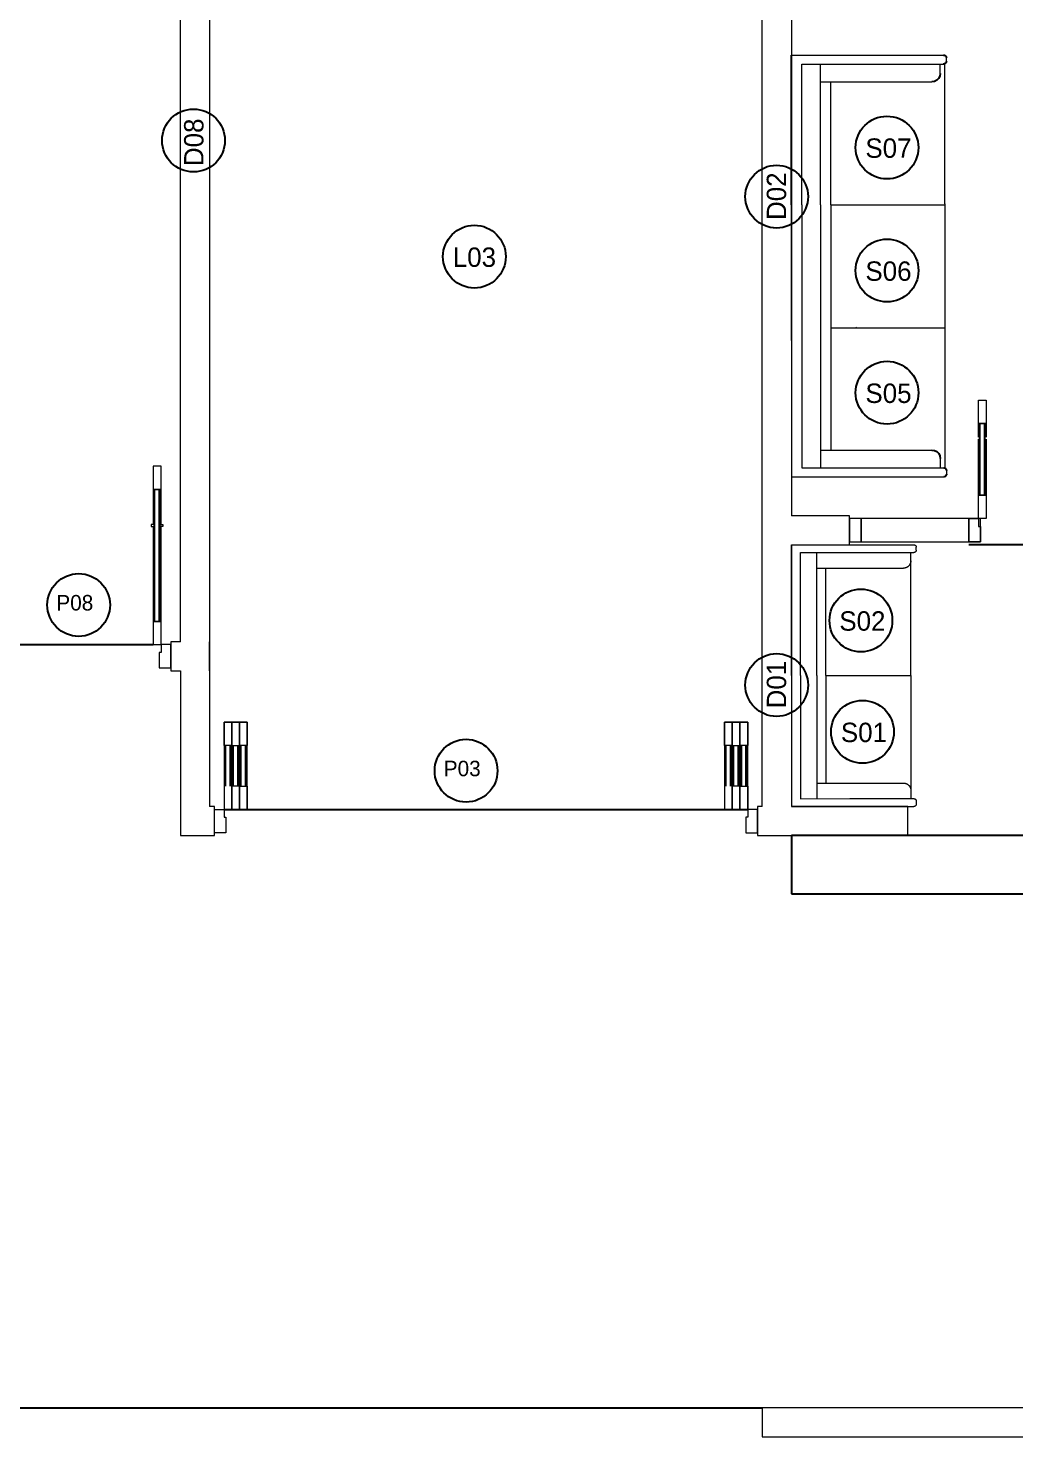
# Model space of a CAD drawing. Header units: metres. Extents: x 0 to 2861, y -1 to 1496.
# Drawn here: x 4.68 to 9.76, y 0 to 7.26 of the extents above; entities that cross this region are included whole.
import ezdxf

# ---------------------------------------------------------------- set-up
doc = ezdxf.new("R2010")
doc.units = ezdxf.units.M
for name, color, linetype in [('ARS-FURNITURE', 252, 'Continuous'), ('ARS-LANTAI', 2, 'Continuous'), ('Default', 18, 'Continuous'), ('FURNITURE', 251, 'Continuous'), ('TEKS', 7, 'Continuous')]:
    doc.layers.add(name, color=color, linetype=linetype)
doc.layers.add('ARS-KUSEN', color=25, linetype='Continuous', lineweight=9)
doc.layers.add('ARS_DINDING', color=1, linetype='Continuous', lineweight=15)

# ---------------------------------------------------------------- blocks, each defined once
blk = doc.blocks.new('SOFA 2')
at = {"layer": 'FURNITURE', "lineweight": 13}
for points in [[(-113.57, -35.89), (-113.56, 1.78)], [(-112.11, 3.22), (-112.16, 3.22), (-112.21, 3.22), (-112.26, 3.22), (-112.31, 3.21), (-112.36, 3.2), (-112.41, 3.19), (-112.46, 3.18), (-112.5, 3.17), (-112.55, 3.16), (-112.6, 3.14), (-112.64, 3.12), (-112.69, 3.11), (-112.73, 3.08), (-112.78, 3.06), (-112.82, 3.04), (-112.87, 3.01), (-112.91, 2.99), (-112.95, 2.96), (-112.99, 2.93), (-113.03, 2.9), (-113.06, 2.87), (-113.1, 2.84), (-113.14, 2.8), (-113.17, 2.77), (-113.2, 2.73), (-113.23, 2.69), (-113.27, 2.65), (-113.29, 2.61), (-113.32, 2.57), (-113.35, 2.53), (-113.37, 2.49), (-113.4, 2.45), (-113.42, 2.4), (-113.44, 2.36), (-113.46, 2.31), (-113.48, 2.26), (-113.49, 2.22), (-113.51, 2.17), (-113.52, 2.12), (-113.53, 2.07), (-113.54, 2.03), (-113.55, 1.98), (-113.55, 1.93), (-113.56, 1.88), (-113.56, 1.83), (-113.56, 1.78)], [(-110.36, 3.22), (-112.11, 3.22)], [(-108.91, 1.78), (-108.91, 1.83), (-108.92, 1.88), (-108.92, 1.93), (-108.93, 1.98), (-108.93, 2.03), (-108.94, 2.07), (-108.95, 2.12), (-108.97, 2.17), (-108.98, 2.22), (-109, 2.26), (-109.01, 2.31), (-109.03, 2.36), (-109.05, 2.4), (-109.07, 2.44), (-109.1, 2.49), (-109.12, 2.53), (-109.15, 2.57), (-109.18, 2.61), (-109.21, 2.65), (-109.24, 2.69), (-109.27, 2.73), (-109.3, 2.77), (-109.34, 2.8), (-109.37, 2.84), (-109.41, 2.87), (-109.45, 2.9), (-109.48, 2.93), (-109.52, 2.96), (-109.56, 2.99), (-109.61, 3.01), (-109.65, 3.04), (-109.69, 3.06), (-109.74, 3.08), (-109.78, 3.1), (-109.83, 3.12), (-109.87, 3.14), (-109.92, 3.16), (-109.97, 3.17), (-110.01, 3.18), (-110.06, 3.19), (-110.11, 3.2), (-110.16, 3.21), (-110.21, 3.22), (-110.26, 3.22), (-110.31, 3.22), (-110.36, 3.22)], [(-108.92, -35.89), (-108.91, 1.78)], [(-36.3, 0.01), (-108.91, 0.03)], [(-99.72, -4.31), (-99.72, -4.16), (-99.73, -4.01), (-99.74, -3.86), (-99.76, -3.72), (-99.78, -3.57), (-99.81, -3.42), (-99.84, -3.28), (-99.88, -3.14), (-99.92, -3), (-99.97, -2.86), (-100.02, -2.72), (-100.08, -2.58), (-100.14, -2.45), (-100.2, -2.31), (-100.27, -2.18), (-100.35, -2.06), (-100.43, -1.93), (-100.51, -1.81), (-100.6, -1.69), (-100.69, -1.57), (-100.78, -1.46), (-100.88, -1.35), (-100.99, -1.24), (-101.09, -1.14), (-101.2, -1.04), (-101.32, -0.95), (-101.43, -0.85), (-101.55, -0.77), (-101.67, -0.68), (-101.8, -0.6), (-101.93, -0.53), (-102.06, -0.46), (-102.19, -0.39), (-102.32, -0.33), (-102.46, -0.28), (-102.6, -0.22), (-102.74, -0.18), (-102.88, -0.13), (-103.02, -0.1), (-103.17, -0.06), (-103.31, -0.04), (-103.46, -0.01), (-103.61, 0), (-103.75, 0.02), (-103.9, 0.02), (-104.05, 0.03)], [(-36.31, -35.91), (-36.3, 0.01)], [(-36.3, 0.01), (36.3, -0.01)], [(37.75, 3.19), (37.7, 3.19), (37.65, 3.18), (37.6, 3.18), (37.55, 3.17), (37.5, 3.17), (37.46, 3.16), (37.41, 3.14), (37.36, 3.13), (37.31, 3.12), (37.27, 3.1), (37.22, 3.09), (37.17, 3.07), (37.13, 3.05), (37.08, 3.02), (37.04, 3), (37, 2.98), (36.96, 2.95), (36.92, 2.92), (36.88, 2.89), (36.84, 2.86), (36.8, 2.83), (36.76, 2.8), (36.73, 2.76), (36.69, 2.73), (36.66, 2.69), (36.63, 2.65), (36.6, 2.61), (36.57, 2.58), (36.54, 2.53), (36.52, 2.49), (36.49, 2.45), (36.47, 2.41), (36.44, 2.36), (36.42, 2.32), (36.41, 2.27), (36.39, 2.23), (36.37, 2.18), (36.36, 2.13), (36.35, 2.08), (36.34, 2.04), (36.33, 1.99), (36.32, 1.94), (36.31, 1.89), (36.31, 1.84), (36.31, 1.79), (36.3, 1.74)], [(36.3, -35.93), (36.3, 1.74)], [(37.75, 3.19), (39.51, 3.19)], [(40.95, 1.74), (40.95, 1.79), (40.95, 1.84), (40.94, 1.89), (40.94, 1.94), (40.93, 1.99), (40.92, 2.04), (40.91, 2.08), (40.9, 2.13), (40.88, 2.18), (40.87, 2.22), (40.85, 2.27), (40.83, 2.32), (40.81, 2.36), (40.79, 2.41), (40.77, 2.45), (40.74, 2.49), (40.71, 2.53), (40.69, 2.57), (40.66, 2.61), (40.63, 2.65), (40.6, 2.69), (40.56, 2.73), (40.53, 2.76), (40.49, 2.8), (40.46, 2.83), (40.42, 2.86), (40.38, 2.89), (40.34, 2.92), (40.3, 2.95), (40.26, 2.98), (40.22, 3), (40.17, 3.02), (40.13, 3.05), (40.08, 3.07), (40.04, 3.08), (39.99, 3.1), (39.94, 3.12), (39.9, 3.13), (39.85, 3.14), (39.8, 3.16), (39.75, 3.16), (39.7, 3.17), (39.66, 3.18), (39.61, 3.18), (39.56, 3.18), (39.51, 3.19)], [(40.94, -35.93), (40.95, 1.74)], [(-99.73, -35.9), (-99.72, -4.31)], [(27.1, -35.93), (27.11, -4.34)], [(31.44, -0.01), (31.29, -0.01), (31.14, -0.02), (31, -0.03), (30.85, -0.05), (30.7, -0.07), (30.56, -0.1), (30.41, -0.13), (30.27, -0.17), (30.13, -0.21), (29.99, -0.26), (29.85, -0.31), (29.71, -0.37), (29.58, -0.43), (29.45, -0.49), (29.32, -0.56), (29.19, -0.64), (29.06, -0.72), (28.94, -0.8), (28.82, -0.89), (28.71, -0.98), (28.59, -1.07), (28.48, -1.17), (28.38, -1.28), (28.27, -1.38), (28.17, -1.49), (28.08, -1.61), (27.99, -1.72), (27.9, -1.84), (27.82, -1.96), (27.74, -2.09), (27.66, -2.22), (27.59, -2.35), (27.53, -2.48), (27.47, -2.61), (27.41, -2.75), (27.36, -2.89), (27.31, -3.03), (27.27, -3.17), (27.23, -3.31), (27.2, -3.46), (27.17, -3.6), (27.15, -3.75), (27.13, -3.9), (27.12, -4.04), (27.11, -4.19), (27.11, -4.34)], [(-113.58, -70.44), (-113.57, -35.89)], [(-108.93, -65.01), (-108.92, -35.89)], [(-99.73, -55.41), (-99.73, -35.9)], [(-36.32, -50.09), (-36.31, -35.91)], [(27.09, -55.44), (27.1, -35.93)], [(36.29, -65.04), (36.3, -35.93)], [(40.93, -70.48), (40.94, -35.93)], [(-36.32, -55.43), (-108.93, -55.41)], [(-36.32, -50.09), (-99.73, -50.08)], [(-36.32, -50.09), (27.1, -50.11)], [(-36.32, -55.43), (36.29, -55.44)], [(-36.32, -65.02), (-108.93, -65.01)], [(-36.32, -65.02), (36.29, -65.04)], [(-36.32, -70.46), (-113.58, -70.44)], [(-36.32, -70.46), (40.93, -70.48)]]:
    blk.add_lwpolyline(points, dxfattribs=at)
blk = doc.blocks.new('sofa 3')
at = {"layer": 'FURNITURE', "lineweight": 13}
for points in [[(-72.8, 28.82), (-72.76, 169.07)], [(-72.76, 169.07), (-38.21, 169.06)], [(-38.21, 169.06), (5.8, 169.05)], [(7.24, 165.85), (7.24, 167.61)], [(-67.36, 28.82), (-67.32, 164.43)], [(-67.32, 164.43), (-38.21, 164.42)], [(-57.76, 28.81), (-57.72, 164.42)], [(-38.21, 164.42), (5.8, 164.41)], [(4.04, 159.54), (4.04, 164.41)], [(6.34, 28.33), (6.38, 164.5)], [(-57.73, 155.23), (-38.21, 155.22)], [(-52.43, 28.81), (-52.4, 155.23)], [(-38.21, 155.22), (-0.29, 155.21)], [(-52.41, 92.23), (-38.23, 92.22)], [(-39.24, 91.86), (-39.76, 92.38)], [(-38.23, 92.22), (6.36, 92.21)], [(-72.8, 28.82), (-72.82, -48.44)], [(-67.36, 28.82), (-67.38, -43.79)], [(-57.76, 28.81), (-57.78, -43.79)], [(-52.43, 28.81), (-52.44, -34.6)], [(-52.43, 28.81), (-38.25, 28.81)], [(-38.25, 28.81), (6.34, 28.8)], [(6.34, 28.33), (6.32, -44.28)], [(-57.78, -34.6), (-38.26, -34.6)], [(-38.26, -34.6), (-0.34, -34.61)], [(3.99, -38.94), (3.99, -43.81)], [(-72.82, -48.44), (-38.27, -48.45)], [(-67.38, -43.79), (-38.26, -43.8)], [(-38.27, -48.45), (5.74, -48.46)], [(-38.26, -43.8), (5.74, -43.81)], [(7.19, -45.25), (7.19, -47.01)]]:
    blk.add_lwpolyline(points, dxfattribs=at)
at = {"layer": 'FURNITURE'}
for points in [[(6.24, 168.98), (5.8, 169.05)], [(6.65, 168.78), (6.24, 168.98)], [(6.97, 168.46), (6.65, 168.78)], [(7.17, 168.06), (6.97, 168.46)], [(7.24, 167.61), (7.17, 168.06)], [(5.8, 164.41), (6.24, 164.48)], [(6.24, 164.48), (6.65, 164.68)], [(6.65, 164.68), (6.96, 165)], [(6.96, 165), (7.17, 165.41)], [(7.17, 165.41), (7.24, 165.85)], [(-0.29, 155.21), (1.05, 155.43)], [(1.05, 155.43), (2.26, 156.04)], [(2.26, 156.04), (3.22, 157)], [(3.22, 157), (3.83, 158.21)], [(3.83, 158.21), (4.04, 159.54)], [(1, -34.82), (-0.34, -34.61)], [(2.21, -35.44), (1, -34.82)], [(3.17, -36.4), (2.21, -35.44)], [(3.78, -37.61), (3.17, -36.4)], [(3.99, -38.94), (3.78, -37.61)], [(6.19, -43.88), (5.74, -43.81)], [(5.74, -48.46), (6.19, -48.38)], [(6.59, -44.08), (6.19, -43.88)], [(6.19, -48.38), (6.59, -48.18)], [(6.91, -44.4), (6.59, -44.08)], [(6.59, -48.18), (6.91, -47.86)], [(7.12, -44.81), (6.91, -44.4)], [(6.91, -47.86), (7.12, -47.46)], [(7.19, -45.25), (7.12, -44.81)], [(7.12, -47.46), (7.19, -47.01)]]:
    blk.add_lwpolyline(points, dxfattribs=at)

msp = doc.modelspace()

# ---------------------------------------------------------------- linework, layer by layer
at = {"layer": 'ARS-KUSEN'}
for points in [[(9.5763, 5.225), (9.5763, 5.345), (9.6163, 5.345), (9.6163, 5.225)], [(5.3613, 4.885), (5.3613, 5.005), (5.3213, 5.005), (5.3213, 4.885)], [(9.5763, 4.735), (9.5763, 4.855), (9.6163, 4.855), (9.6163, 4.735)], [(8.9713, 4.735), (8.9113, 4.735), (8.9113, 4.615), (8.9713, 4.615)], [(8.9713, 4.615), (9.5263, 4.615), (9.5263, 4.735), (8.9713, 4.735)], [(9.5863, 4.735), (9.5263, 4.735), (9.5263, 4.615), (9.5863, 4.615)], [(9.5263, 4.735), (9.5763, 4.735), (9.5763, 4.695), (9.5863, 4.695), (9.5863, 4.615), (9.5263, 4.615)], [(9.5263, 4.735), (9.5763, 4.735), (9.5763, 4.695), (9.5863, 4.695), (9.5863, 4.615), (9.5263, 4.615)], [(5.3263, 4.695), (5.3263, 4.705), (5.3113, 4.705), (5.3113, 4.695)], [(5.3563, 4.695), (5.3563, 4.705), (5.3713, 4.705), (5.3713, 4.695)], [(5.3613, 4.085), (5.3613, 4.205), (5.3213, 4.205), (5.3213, 4.085)], [(5.4113, 4.085), (5.3613, 4.085), (5.3613, 4.045), (5.3513, 4.045), (5.3513, 3.965), (5.4113, 3.965)]]:
    msp.add_lwpolyline(points, close=True, dxfattribs=at)
at = {"layer": 'ARS-KUSEN', "color": 253}
for points in [[(9.5763, 5.155), (9.5763, 5.225), (9.6163, 5.225), (9.6163, 5.155)], [(9.6163, 5.145), (9.6163, 4.855), (9.5763, 4.855), (9.5763, 5.145)]]:
    msp.add_lwpolyline(points, dxfattribs=at)
at = {"layer": 'ARS-KUSEN'}
for points in [[(9.5813, 4.855), (9.5813, 5.225)], [(9.5853, 4.855), (9.5853, 5.225)], [(9.6073, 4.855), (9.6073, 5.225)], [(9.6113, 4.855), (9.6113, 5.225)], [(5.3263, 4.205), (5.3263, 4.885)], [(5.3303, 4.205), (5.3303, 4.885)], [(5.3523, 4.205), (5.3523, 4.885)], [(5.3563, 4.205), (5.3563, 4.885)], [(5.6863, 3.565), (5.6863, 3.685)], [(5.6863, 3.685), (5.7263, 3.685)], [(5.7263, 3.685), (5.6863, 3.685)], [(5.6863, 3.685), (5.6863, 3.235)], [(5.7663, 3.685), (5.7263, 3.685)], [(5.7263, 3.685), (5.7263, 3.565)], [(5.7263, 3.235), (5.7263, 3.685)], [(5.7263, 3.685), (5.7663, 3.685)], [(5.7263, 3.685), (5.7263, 3.565)], [(5.7263, 3.235), (5.7263, 3.685)], [(5.7663, 3.565), (5.7663, 3.685)], [(5.7663, 3.685), (5.8063, 3.685)], [(5.8063, 3.685), (5.7663, 3.685)], [(5.7663, 3.685), (5.7663, 3.235)], [(5.7663, 3.565), (5.7663, 3.685)], [(5.7663, 3.685), (5.7663, 3.235)], [(5.8063, 3.685), (5.8063, 3.565)], [(5.8063, 3.235), (5.8063, 3.685)], [(8.2663, 3.565), (8.2663, 3.685)], [(8.2663, 3.685), (8.3063, 3.685)], [(8.3063, 3.685), (8.2663, 3.685)], [(8.2663, 3.685), (8.2663, 3.235)], [(8.3463, 3.685), (8.3063, 3.685)], [(8.3063, 3.685), (8.3063, 3.565)], [(8.3063, 3.235), (8.3063, 3.685)], [(8.3063, 3.685), (8.3463, 3.685)], [(8.3063, 3.685), (8.3063, 3.565)], [(8.3063, 3.235), (8.3063, 3.685)], [(8.3463, 3.565), (8.3463, 3.685)], [(8.3463, 3.685), (8.3863, 3.685)], [(8.3863, 3.685), (8.3463, 3.685)], [(8.3463, 3.685), (8.3463, 3.235)], [(8.3463, 3.565), (8.3463, 3.685)], [(8.3463, 3.685), (8.3463, 3.235)], [(8.3863, 3.685), (8.3863, 3.565)], [(8.3863, 3.235), (8.3863, 3.685)], [(5.7263, 3.565), (5.6863, 3.565)], [(5.6913, 3.355), (5.6913, 3.565)], [(5.6953, 3.355), (5.6953, 3.565)], [(5.7173, 3.355), (5.7173, 3.565)], [(5.7213, 3.355), (5.7213, 3.565)], [(5.7263, 3.565), (5.7663, 3.565)], [(5.7313, 3.355), (5.7313, 3.565)], [(5.7353, 3.355), (5.7353, 3.565)], [(5.7573, 3.355), (5.7573, 3.565)], [(5.7613, 3.355), (5.7613, 3.565)], [(5.8063, 3.565), (5.7663, 3.565)], [(5.7713, 3.355), (5.7713, 3.565)], [(5.7753, 3.355), (5.7753, 3.565)], [(5.7973, 3.355), (5.7973, 3.565)], [(5.8013, 3.355), (5.8013, 3.565)], [(8.3063, 3.565), (8.2663, 3.565)], [(8.2713, 3.355), (8.2713, 3.565)], [(8.2753, 3.355), (8.2753, 3.565)], [(8.2973, 3.355), (8.2973, 3.565)], [(8.3013, 3.355), (8.3013, 3.565)], [(8.3063, 3.565), (8.3463, 3.565)], [(8.3113, 3.355), (8.3113, 3.565)], [(8.3153, 3.355), (8.3153, 3.565)], [(8.3373, 3.355), (8.3373, 3.565)], [(8.3413, 3.355), (8.3413, 3.565)], [(8.3863, 3.565), (8.3463, 3.565)], [(8.3513, 3.355), (8.3513, 3.565)], [(8.3553, 3.355), (8.3553, 3.565)], [(8.3773, 3.355), (8.3773, 3.565)], [(8.3813, 3.355), (8.3813, 3.565)], [(5.7663, 3.355), (5.7263, 3.355)], [(5.7263, 3.355), (5.7263, 3.235)], [(5.7663, 3.235), (5.7663, 3.355)], [(5.7663, 3.355), (5.8063, 3.355)], [(5.7663, 3.235), (5.7663, 3.355)], [(5.8063, 3.355), (5.8063, 3.235)], [(8.3463, 3.355), (8.3063, 3.355)], [(8.3063, 3.355), (8.3063, 3.235)], [(8.3463, 3.235), (8.3463, 3.355)], [(8.3463, 3.355), (8.3863, 3.355)], [(8.3463, 3.235), (8.3463, 3.355)], [(8.3863, 3.355), (8.3863, 3.235)], [(5.6363, 3.235), (5.6863, 3.235)], [(5.6363, 3.115), (5.6363, 3.235)], [(5.6863, 3.235), (5.7263, 3.235)], [(5.6863, 3.235), (5.6863, 3.195)], [(5.7263, 3.235), (5.7663, 3.235)], [(5.7663, 3.235), (5.7263, 3.235)], [(5.8063, 3.235), (5.7663, 3.235)], [(5.7663, 3.235), (5.8063, 3.235)], [(8.2663, 3.235), (8.3063, 3.235)], [(8.3063, 3.235), (8.3463, 3.235)], [(8.3463, 3.235), (8.3063, 3.235)], [(8.3863, 3.235), (8.3463, 3.235)], [(8.3463, 3.235), (8.3863, 3.235)], [(8.4363, 3.235), (8.3863, 3.235)], [(8.3863, 3.235), (8.3863, 3.195)], [(8.4363, 3.115), (8.4363, 3.235)], [(5.6863, 3.195), (5.6963, 3.195)], [(5.6963, 3.195), (5.6963, 3.115)], [(8.3863, 3.195), (8.3763, 3.195)], [(8.3763, 3.195), (8.3763, 3.115)], [(5.6963, 3.115), (5.6363, 3.115)], [(8.3763, 3.115), (8.4363, 3.115)]]:
    msp.add_lwpolyline(points, dxfattribs=at)
at = {"layer": 'ARS-KUSEN', "color": 16}
for points in [[(5.3613, 4.705), (5.3613, 4.885), (5.3213, 4.885), (5.3213, 4.705)], [(5.3213, 4.695), (5.3213, 4.205), (5.3613, 4.205), (5.3613, 4.695)]]:
    msp.add_lwpolyline(points, dxfattribs=at)
at = {"layer": 'ARS-LANTAI', "color": 2}
for points in [[(11.0463, 4.6), (9.5263, 4.6)], [(11.9613, 3.1), (8.6113, 3.1)], [(8.6113, 3.1), (8.6113, 2.8)], [(11.3813, 3.1), (9.2113, 3.1)], [(8.6113, 2.8), (11.9613, 2.8)]]:
    msp.add_lwpolyline(points, dxfattribs=at)
at = {"layer": 'ARS_DINDING', "color": 251}
for points in [[(8.6113, 10.25), (8.6113, 4.75)], [(5.4613, 4.1), (5.4613, 8.1)], [(5.6113, 8.1), (5.6113, 3.25)], [(8.4613, 3.25), (8.4613, 8.1)], [(8.9113, 4.75), (8.6113, 4.75)], [(8.9113, 4.6), (8.9113, 4.75)], [(8.6113, 4.6), (8.9113, 4.6)], [(8.6113, 4.6), (8.6113, 3.25)], [(5.4613, 4.1), (5.4113, 4.1), (5.4113, 3.95), (5.4613, 3.95)], [(5.6113, 3.95), (5.6113, 4.1)], [(5.4613, 3.95), (5.4613, 3.1), (5.6363, 3.1), (5.6363, 3.25), (5.6113, 3.25)], [(8.4613, 3.25), (8.4363, 3.25), (8.4363, 3.1), (9.2113, 3.1), (9.2113, 3.25), (8.6113, 3.25)], [(15.5613, 0.15), (8.4613, 0.15), (8.4613, 0), (15.7113, 0)]]:
    msp.add_lwpolyline(points, dxfattribs=at)
at = {"layer": 'Default', "color": 2}
for points in [[(4.4413, 4.085), (5.3213, 4.085)], [(5.6863, 3.235), (8.3863, 3.235)], [(4.4613, 0.15), (8.4613, 0.15)]]:
    msp.add_lwpolyline(points, dxfattribs=at)
at = {"layer": 'TEKS', "color": 5}
for centre in [(5.5289, 6.6847), (8.5356, 6.3951), (6.977, 6.0857), (8.5356, 3.8767)]:
    msp.add_circle(centre, 0.1619, dxfattribs=at)
at = {"layer": 'TEKS'}
for centre in [(9.1045, 6.6481), (9.1046, 6.014), (9.1048, 5.384), (4.9368, 4.2894), (8.9701, 4.2097), (8.9781, 3.6352), (6.9343, 3.4348)]:
    msp.add_circle(centre, 0.1619, dxfattribs=at)

# ---------------------------------------------------------------- block references
at = {"layer": 'ARS-FURNITURE'}
for name, p, xscale, yscale, zscale, rotation in [('sofa 3', (9.3389, 6.6407), -0.01, 0.01, 0.01, 180), ('SOFA 2', (9.2272, 4.2424), -0.008737298541570846, 0.008737298541570846, 0.008737298541570846, 269.9999999999305)]:
    msp.add_blockref(name, p, dxfattribs=dict(at, xscale=xscale, yscale=yscale, zscale=zscale, rotation=rotation))

# ---------------------------------------------------------------- texts
at = {"layer": 'TEKS', "char_height": 0.1, "attachment_point": 1, "rotation": 90}
for s, insert in [('D08', (5.4803, 6.5525)), ('D02', (8.4845, 6.2748)), ('D01', (8.4845, 3.7564))]:
    msp.add_mtext_dynamic_manual_height_columns(s, width=29.643153, gutter_width=1, heights=[0], dxfattribs=dict(at, insert=insert))
at = {"layer": 'TEKS', "attachment_point": 1}
for s, heights, insert, char_height in [('S07', [0], (8.9931, 6.6953), 0.1), ('L03', [0], (6.8656, 6.1329), 0.1), ('S06', [0], (8.9932, 6.0611), 0.1), ('S05', [0], (8.9933, 5.4311), 0.1), ('P08', [0.091], (4.8217, 4.341), 0.08), ('S02', [0], (8.8586, 4.2569), 0.1), ('S01', [0], (8.8667, 3.6824), 0.1), ('P03', [0.091], (6.8192, 3.4863), 0.08)]:
    msp.add_mtext_dynamic_manual_height_columns(s, width=29.643153, gutter_width=1, heights=heights, dxfattribs=dict(at, insert=insert, char_height=char_height))

doc.saveas('drawing.dxf')
